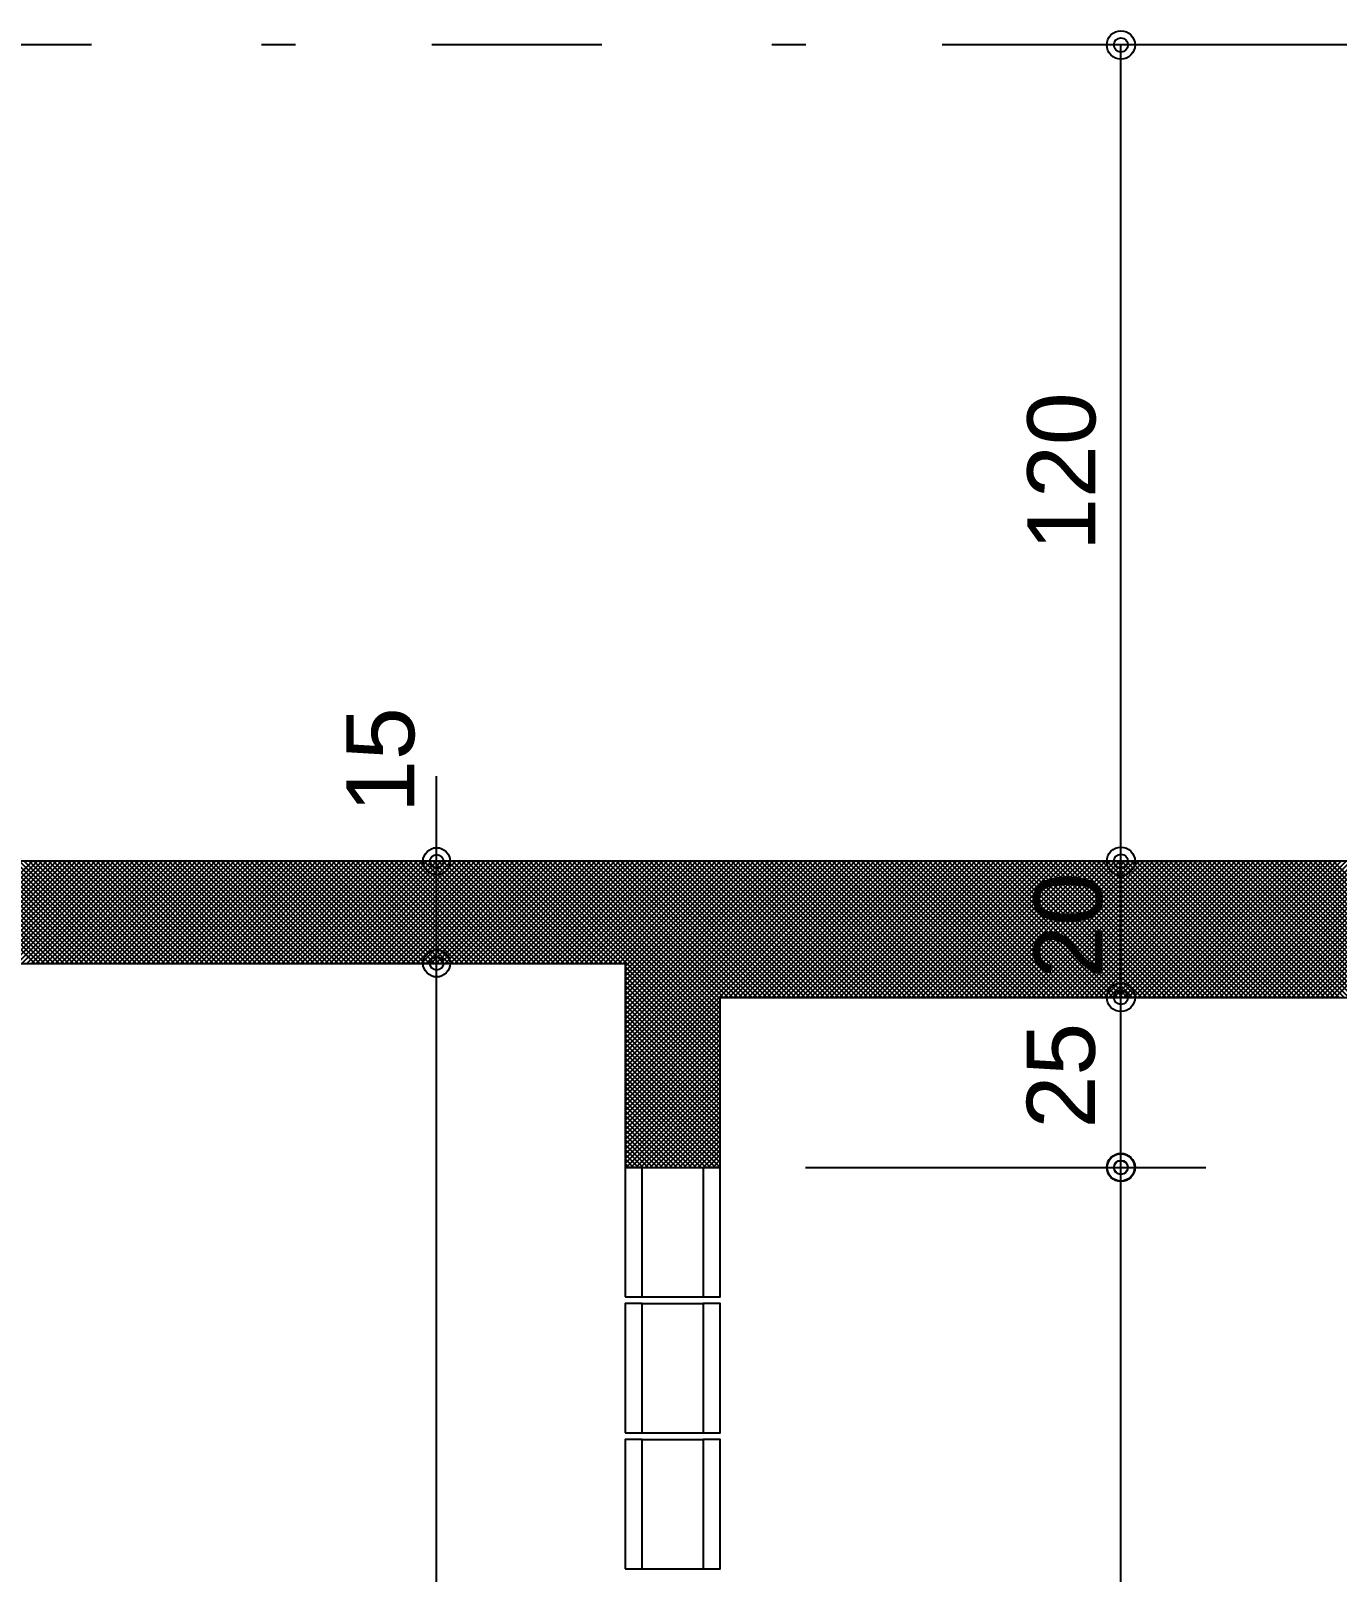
# Model space of a CAD drawing. Extents: x 0 to 119, y 0 to 84.
# Drawn here: x 65.026 to 68.865, y 41.501 to 46.033 of the extents above; entities that cross this region are included whole.
import ezdxf

# ---------------------------------------------------------------- set-up
doc = ezdxf.new("R2010")
doc.units = 0
doc.header["$MEASUREMENT"] = 0
doc.linetypes.add('ESTILO_TQS_0003', pattern=[1.5, 0.5, -0.4, 0.1, -0.5])
for name, color, linetype in [('10', 252, 'CONTINUOUS'), ('29', 9, 'CONTINUOUS'), ('3', 7, 'CONTINUOUS'), ('32', 250, 'CONTINUOUS'), ('6', 178, 'CONTINUOUS')]:
    doc.layers.add(name, color=color, linetype=linetype)
doc.styles.add('TQS_ARIAL', font='arial.ttf')

msp = doc.modelspace()

# ---------------------------------------------------------------- linework, layer by layer
at = {"layer": '10', "color": 252, "linetype": 'Continuous'}
for p, q in [((66.822083, 42.691044), (67.002083, 42.691044)), ((66.822083, 42.311044), (67.002083, 42.311044)), ((66.822083, 42.291044), (67.002083, 42.291044)), ((66.822083, 41.911044), (67.002083, 41.911044)), ((66.822083, 41.891044), (67.002083, 41.891044)), ((66.822083, 41.511044), (67.002083, 41.511044))]:
    msp.add_line(p, q, dxfattribs=at)
for points in [[(66.772083, 42.311044), (66.822083, 42.311044), (66.822083, 42.691044), (66.772083, 42.691044), (66.772083, 42.311044)], [(67.002083, 42.311044), (67.052083, 42.311044), (67.052083, 42.691044), (67.002083, 42.691044), (67.002083, 42.311044)], [(66.772083, 41.911044), (66.822083, 41.911044), (66.822083, 42.291044), (66.772083, 42.291044), (66.772083, 41.911044)], [(67.002083, 41.911044), (67.052083, 41.911044), (67.052083, 42.291044), (67.002083, 42.291044), (67.002083, 41.911044)], [(66.772083, 41.511044), (66.822083, 41.511044), (66.822083, 41.891044), (66.772083, 41.891044), (66.772083, 41.511044)], [(67.002083, 41.511044), (67.052083, 41.511044), (67.052083, 41.891044), (67.002083, 41.891044), (67.002083, 41.511044)]]:
    msp.add_lwpolyline(points, dxfattribs=at)
at = {"layer": '29', "color": 9, "linetype": 'Continuous'}
for p, q in [((64.730521, 43.291044), (65.030521, 43.591044)), ((64.737715, 43.591044), (65.037715, 43.291044)), ((64.744663, 43.291044), (65.044663, 43.591044)), ((64.751857, 43.591044), (65.051857, 43.291044)), ((64.758806, 43.291044), (65.058806, 43.591044)), ((64.765999, 43.591044), (65.065999, 43.291044)), ((64.772948, 43.291044), (65.072948, 43.591044)), ((64.780142, 43.591044), (65.080142, 43.291044)), ((64.78709, 43.291044), (65.08709, 43.591044)), ((64.794284, 43.591044), (65.094284, 43.291044)), ((64.801232, 43.291044), (65.101232, 43.591044)), ((64.808426, 43.591044), (65.108426, 43.291044)), ((64.815374, 43.291044), (65.115374, 43.591044)), ((64.822568, 43.591044), (65.122568, 43.291044)), ((64.829516, 43.291044), (65.129516, 43.591044)), ((64.83671, 43.591044), (65.13671, 43.291044)), ((64.843658, 43.291044), (65.143658, 43.591044)), ((64.850852, 43.591044), (65.150852, 43.291044)), ((64.857801, 43.291044), (65.157801, 43.591044)), ((64.864994, 43.591044), (65.164994, 43.291044)), ((64.871943, 43.291044), (65.171943, 43.591044)), ((64.879137, 43.591044), (65.179137, 43.291044)), ((64.886085, 43.291044), (65.186085, 43.591044)), ((64.893279, 43.591044), (65.193279, 43.291044)), ((64.900227, 43.291044), (65.200227, 43.591044)), ((64.907421, 43.591044), (65.207421, 43.291044)), ((64.914369, 43.291044), (65.214369, 43.591044)), ((64.921563, 43.591044), (65.221563, 43.291044)), ((64.928511, 43.291044), (65.228511, 43.591044)), ((64.935705, 43.591044), (65.235705, 43.291044)), ((64.942653, 43.291044), (65.242653, 43.591044)), ((64.949847, 43.591044), (65.249847, 43.291044)), ((64.956795, 43.291044), (65.256795, 43.591044)), ((64.963989, 43.591044), (65.263989, 43.291044)), ((64.970938, 43.291044), (65.270938, 43.591044)), ((64.978131, 43.591044), (65.278131, 43.291044)), ((64.98508, 43.291044), (65.28508, 43.591044)), ((64.992274, 43.591044), (65.292274, 43.291044)), ((64.999222, 43.291044), (65.299222, 43.591044)), ((65.006416, 43.591044), (65.306416, 43.291044)), ((65.013364, 43.291044), (65.313364, 43.591044)), ((65.020558, 43.591044), (65.320558, 43.291044)), ((65.027506, 43.291044), (65.327506, 43.591044)), ((65.0347, 43.591044), (65.3347, 43.291044)), ((65.041648, 43.291044), (65.341648, 43.591044)), ((65.048842, 43.591044), (65.348842, 43.291044)), ((65.05579, 43.291044), (65.35579, 43.591044)), ((65.062984, 43.591044), (65.362984, 43.291044)), ((65.069933, 43.291044), (65.369933, 43.591044)), ((65.077126, 43.591044), (65.377126, 43.291044)), ((65.084075, 43.291044), (65.384075, 43.591044)), ((65.091269, 43.591044), (65.391269, 43.291044)), ((65.098217, 43.291044), (65.398217, 43.591044)), ((65.105411, 43.591044), (65.405411, 43.291044)), ((65.112359, 43.291044), (65.412359, 43.591044)), ((65.119553, 43.591044), (65.419553, 43.291044)), ((65.126501, 43.291044), (65.426501, 43.591044)), ((65.133695, 43.591044), (65.433695, 43.291044)), ((65.140643, 43.291044), (65.440643, 43.591044)), ((65.147837, 43.591044), (65.447837, 43.291044)), ((65.154785, 43.291044), (65.454785, 43.591044)), ((65.161979, 43.591044), (65.461979, 43.291044)), ((65.168928, 43.291044), (65.468928, 43.591044)), ((65.176121, 43.591044), (65.476121, 43.291044)), ((65.18307, 43.291044), (65.48307, 43.591044)), ((65.190264, 43.591044), (65.490264, 43.291044)), ((65.197212, 43.291044), (65.497212, 43.591044)), ((65.204406, 43.591044), (65.504406, 43.291044)), ((65.211354, 43.291044), (65.511354, 43.591044)), ((65.218548, 43.591044), (65.518548, 43.291044)), ((65.225496, 43.291044), (65.525496, 43.591044)), ((65.23269, 43.591044), (65.53269, 43.291044)), ((65.239638, 43.291044), (65.539638, 43.591044)), ((65.246832, 43.591044), (65.546832, 43.291044)), ((65.25378, 43.291044), (65.55378, 43.591044)), ((65.260974, 43.591044), (65.560974, 43.291044)), ((65.267922, 43.291044), (65.567922, 43.591044)), ((65.275116, 43.591044), (65.575116, 43.291044)), ((65.282065, 43.291044), (65.582065, 43.591044)), ((65.289258, 43.591044), (65.589258, 43.291044)), ((65.296207, 43.291044), (65.596207, 43.591044)), ((65.303401, 43.591044), (65.603401, 43.291044)), ((65.310349, 43.291044), (65.610349, 43.591044)), ((65.317543, 43.591044), (65.617543, 43.291044)), ((65.324491, 43.291044), (65.624491, 43.591044)), ((65.331685, 43.591044), (65.631685, 43.291044)), ((65.338633, 43.291044), (65.638633, 43.591044)), ((65.345827, 43.591044), (65.645827, 43.291044)), ((65.352775, 43.291044), (65.652775, 43.591044)), ((65.359969, 43.591044), (65.659969, 43.291044)), ((65.366917, 43.291044), (65.666917, 43.591044)), ((65.374111, 43.591044), (65.674111, 43.291044)), ((65.38106, 43.291044), (65.68106, 43.591044)), ((65.388253, 43.591044), (65.688253, 43.291044)), ((65.395202, 43.291044), (65.695202, 43.591044)), ((65.402396, 43.591044), (65.702396, 43.291044)), ((65.409344, 43.291044), (65.709344, 43.591044)), ((65.416538, 43.591044), (65.716538, 43.291044)), ((65.423486, 43.291044), (65.723486, 43.591044)), ((65.43068, 43.591044), (65.73068, 43.291044)), ((65.437628, 43.291044), (65.737628, 43.591044)), ((65.444822, 43.591044), (65.744822, 43.291044)), ((65.45177, 43.291044), (65.75177, 43.591044)), ((65.458964, 43.591044), (65.758964, 43.291044)), ((65.465912, 43.291044), (65.765912, 43.591044)), ((65.473106, 43.591044), (65.773106, 43.291044)), ((65.480054, 43.291044), (65.780054, 43.591044)), ((65.487248, 43.591044), (65.787248, 43.291044)), ((65.494197, 43.291044), (65.794197, 43.591044)), ((65.501391, 43.591044), (65.801391, 43.291044)), ((65.508339, 43.291044), (65.808339, 43.591044)), ((65.515533, 43.591044), (65.815533, 43.291044)), ((65.522481, 43.291044), (65.822481, 43.591044)), ((65.529675, 43.591044), (65.829675, 43.291044)), ((65.536623, 43.291044), (65.836623, 43.591044)), ((65.543817, 43.591044), (65.843817, 43.291044)), ((65.550765, 43.291044), (65.850765, 43.591044)), ((65.557959, 43.591044), (65.857959, 43.291044)), ((65.564907, 43.291044), (65.864907, 43.591044)), ((65.572101, 43.591044), (65.872101, 43.291044)), ((65.579049, 43.291044), (65.879049, 43.591044)), ((65.586243, 43.591044), (65.886243, 43.291044)), ((65.593192, 43.291044), (65.893192, 43.591044)), ((65.600385, 43.591044), (65.900385, 43.291044)), ((65.607334, 43.291044), (65.907334, 43.591044)), ((65.614528, 43.591044), (65.914528, 43.291044)), ((65.621476, 43.291044), (65.921476, 43.591044)), ((65.62867, 43.591044), (65.92867, 43.291044)), ((65.635618, 43.291044), (65.935618, 43.591044)), ((65.642812, 43.591044), (65.942812, 43.291044)), ((65.64976, 43.291044), (65.94976, 43.591044)), ((65.656954, 43.591044), (65.956954, 43.291044)), ((65.663902, 43.291044), (65.963902, 43.591044)), ((65.671096, 43.591044), (65.971096, 43.291044)), ((65.678044, 43.291044), (65.978044, 43.591044)), ((65.685238, 43.591044), (65.985238, 43.291044)), ((65.692187, 43.291044), (65.992187, 43.591044)), ((65.69938, 43.591044), (65.99938, 43.291044)), ((65.706329, 43.291044), (66.006329, 43.591044)), ((65.713523, 43.591044), (66.013523, 43.291044)), ((65.720471, 43.291044), (66.020471, 43.591044)), ((65.727665, 43.591044), (66.027665, 43.291044)), ((65.734613, 43.291044), (66.034613, 43.591044)), ((65.741807, 43.591044), (66.041807, 43.291044)), ((65.748755, 43.291044), (66.048755, 43.591044)), ((65.755949, 43.591044), (66.055949, 43.291044)), ((65.762897, 43.291044), (66.062897, 43.591044)), ((65.770091, 43.591044), (66.070091, 43.291044)), ((65.777039, 43.291044), (66.077039, 43.591044)), ((65.784233, 43.591044), (66.084233, 43.291044)), ((65.791181, 43.291044), (66.091181, 43.591044)), ((65.798375, 43.591044), (66.098375, 43.291044)), ((65.805324, 43.291044), (66.105324, 43.591044)), ((65.812517, 43.591044), (66.112517, 43.291044)), ((65.819466, 43.291044), (66.119466, 43.591044)), ((65.82666, 43.591044), (66.12666, 43.291044)), ((65.833608, 43.291044), (66.133608, 43.591044)), ((65.840802, 43.591044), (66.140802, 43.291044)), ((65.84775, 43.291044), (66.14775, 43.591044)), ((65.854944, 43.591044), (66.154944, 43.291044)), ((65.861892, 43.291044), (66.161892, 43.591044)), ((65.869086, 43.591044), (66.169086, 43.291044)), ((65.876034, 43.291044), (66.176034, 43.591044)), ((65.883228, 43.591044), (66.183228, 43.291044)), ((65.890176, 43.291044), (66.190176, 43.591044)), ((65.89737, 43.591044), (66.19737, 43.291044)), ((65.904319, 43.291044), (66.204319, 43.591044)), ((65.911512, 43.591044), (66.211512, 43.291044)), ((65.918461, 43.291044), (66.218461, 43.591044)), ((65.925655, 43.591044), (66.225655, 43.291044)), ((65.932603, 43.291044), (66.232603, 43.591044)), ((65.939797, 43.591044), (66.239797, 43.291044)), ((65.946745, 43.291044), (66.246745, 43.591044)), ((65.953939, 43.591044), (66.253939, 43.291044)), ((65.960887, 43.291044), (66.260887, 43.591044)), ((65.968081, 43.591044), (66.268081, 43.291044)), ((65.975029, 43.291044), (66.275029, 43.591044)), ((65.982223, 43.591044), (66.282223, 43.291044)), ((65.989171, 43.291044), (66.289171, 43.591044)), ((65.996365, 43.591044), (66.296365, 43.291044)), ((66.003314, 43.291044), (66.303314, 43.591044)), ((66.010507, 43.591044), (66.310507, 43.291044)), ((66.017456, 43.291044), (66.317456, 43.591044)), ((66.02465, 43.591044), (66.32465, 43.291044)), ((66.031598, 43.291044), (66.331598, 43.591044)), ((66.038792, 43.591044), (66.338792, 43.291044)), ((66.04574, 43.291044), (66.34574, 43.591044)), ((66.052934, 43.591044), (66.352934, 43.291044)), ((66.059882, 43.291044), (66.359882, 43.591044)), ((66.067076, 43.591044), (66.367076, 43.291044)), ((66.074024, 43.291044), (66.374024, 43.591044)), ((66.081218, 43.591044), (66.381218, 43.291044)), ((66.088166, 43.291044), (66.388166, 43.591044)), ((66.09536, 43.591044), (66.39536, 43.291044)), ((66.102308, 43.291044), (66.402308, 43.591044)), ((66.109502, 43.591044), (66.409502, 43.291044)), ((66.116451, 43.291044), (66.416451, 43.591044)), ((66.123644, 43.591044), (66.423644, 43.291044)), ((66.130593, 43.291044), (66.430593, 43.591044)), ((66.137787, 43.591044), (66.437787, 43.291044)), ((66.144735, 43.291044), (66.444735, 43.591044)), ((66.151929, 43.591044), (66.451929, 43.291044)), ((66.158877, 43.291044), (66.458877, 43.591044)), ((66.166071, 43.591044), (66.466071, 43.291044)), ((66.173019, 43.291044), (66.473019, 43.591044)), ((66.180213, 43.591044), (66.480213, 43.291044)), ((66.187161, 43.291044), (66.487161, 43.591044)), ((66.194355, 43.591044), (66.494355, 43.291044)), ((66.201303, 43.291044), (66.501303, 43.591044)), ((66.208497, 43.591044), (66.508497, 43.291044)), ((66.215446, 43.291044), (66.515446, 43.591044)), ((66.222639, 43.591044), (66.522639, 43.291044)), ((66.229588, 43.291044), (66.529588, 43.591044)), ((66.236782, 43.591044), (66.536782, 43.291044)), ((66.24373, 43.291044), (66.54373, 43.591044)), ((66.250924, 43.591044), (66.550924, 43.291044)), ((66.257872, 43.291044), (66.557872, 43.591044)), ((66.265066, 43.591044), (66.565066, 43.291044)), ((66.272014, 43.291044), (66.572014, 43.591044)), ((66.279208, 43.591044), (66.579208, 43.291044)), ((66.286156, 43.291044), (66.586156, 43.591044)), ((66.29335, 43.591044), (66.59335, 43.291044)), ((66.300298, 43.291044), (66.600298, 43.591044)), ((66.307492, 43.591044), (66.607492, 43.291044)), ((66.31444, 43.291044), (66.61444, 43.591044)), ((66.321634, 43.591044), (66.621634, 43.291044)), ((66.328583, 43.291044), (66.628583, 43.591044)), ((66.335777, 43.591044), (66.635777, 43.291044)), ((66.342725, 43.291044), (66.642725, 43.591044)), ((66.349919, 43.591044), (66.649919, 43.291044)), ((66.356867, 43.291044), (66.656867, 43.591044)), ((66.364061, 43.591044), (66.664061, 43.291044)), ((66.371009, 43.291044), (66.671009, 43.591044)), ((66.378203, 43.591044), (66.678203, 43.291044)), ((66.385151, 43.291044), (66.685151, 43.591044)), ((66.392345, 43.591044), (66.692345, 43.291044)), ((66.399293, 43.291044), (66.699293, 43.591044)), ((66.406487, 43.591044), (66.706487, 43.291044)), ((66.413435, 43.291044), (66.713435, 43.591044)), ((66.420629, 43.591044), (66.720629, 43.291044)), ((66.427578, 43.291044), (66.727578, 43.591044)), ((66.434771, 43.591044), (66.734771, 43.291044)), ((66.44172, 43.291044), (66.74172, 43.591044)), ((66.448914, 43.591044), (66.748914, 43.291044)), ((66.455862, 43.291044), (66.755862, 43.591044)), ((66.463056, 43.591044), (66.763056, 43.291044)), ((66.470004, 43.291044), (66.770004, 43.591044)), ((66.477198, 43.591044), (67.052083, 43.016159)), ((66.484146, 43.291044), (66.784146, 43.591044)), ((66.49134, 43.591044), (67.052083, 43.030301)), ((66.498288, 43.291044), (66.798288, 43.591044)), ((66.505482, 43.591044), (67.052083, 43.044443)), ((66.51243, 43.291044), (66.81243, 43.591044)), ((66.519624, 43.591044), (67.052083, 43.058585)), ((66.526573, 43.291044), (66.826573, 43.591044)), ((66.533766, 43.591044), (67.052083, 43.072727)), ((66.540715, 43.291044), (66.840715, 43.591044)), ((66.547909, 43.591044), (67.052083, 43.08687)), ((66.554857, 43.291044), (66.854857, 43.591044)), ((66.562051, 43.591044), (67.052083, 43.101012)), ((66.568999, 43.291044), (66.868999, 43.591044)), ((66.576193, 43.591044), (67.052083, 43.115154)), ((66.583141, 43.291044), (66.883141, 43.591044)), ((66.590335, 43.591044), (67.052083, 43.129296)), ((66.597283, 43.291044), (66.897283, 43.591044)), ((66.604477, 43.591044), (67.052083, 43.143438)), ((66.611425, 43.291044), (66.911425, 43.591044)), ((66.618619, 43.591044), (67.052083, 43.15758)), ((66.625567, 43.291044), (66.925567, 43.591044)), ((66.632761, 43.591044), (67.052083, 43.171722)), ((66.63971, 43.291044), (66.93971, 43.591044)), ((66.646903, 43.591044), (67.052083, 43.185865)), ((66.653852, 43.291044), (66.953852, 43.591044)), ((66.661046, 43.591044), (67.061046, 43.191044)), ((66.667994, 43.291044), (66.967994, 43.591044)), ((66.675188, 43.591044), (67.075188, 43.191044)), ((66.682136, 43.291044), (66.982136, 43.591044)), ((66.68933, 43.591044), (67.08933, 43.191044)), ((66.696278, 43.291044), (66.996278, 43.591044)), ((66.703472, 43.591044), (67.103472, 43.191044)), ((66.71042, 43.291044), (67.01042, 43.591044)), ((66.717614, 43.591044), (67.117614, 43.191044)), ((66.724562, 43.291044), (67.024562, 43.591044)), ((66.731756, 43.591044), (67.131756, 43.191044)), ((66.738705, 43.291044), (67.038705, 43.591044)), ((66.745898, 43.591044), (67.145898, 43.191044)), ((66.752847, 43.291044), (67.052847, 43.591044)), ((66.760041, 43.591044), (67.160041, 43.191044)), ((66.766989, 43.291044), (67.066989, 43.591044)), ((66.772083, 42.9143), (67.448826, 43.591044)), ((66.772083, 42.928442), (67.434684, 43.591044)), ((66.772083, 42.942584), (67.420542, 43.591044)), ((66.772083, 42.956726), (67.4064, 43.591044)), ((66.772083, 42.970868), (67.392258, 43.591044)), ((66.772083, 42.985011), (67.378116, 43.591044)), ((66.772083, 42.999153), (67.363974, 43.591044)), ((66.772083, 43.013295), (67.349832, 43.591044)), ((66.772083, 43.027437), (67.335689, 43.591044)), ((66.772083, 43.041579), (67.321547, 43.591044)), ((66.772083, 43.055721), (67.307405, 43.591044)), ((66.772083, 43.069863), (67.293263, 43.591044)), ((66.772083, 43.084005), (67.279121, 43.591044)), ((66.772083, 43.098148), (67.264979, 43.591044)), ((66.772083, 43.11229), (67.250837, 43.591044)), ((66.772083, 43.126432), (67.236694, 43.591044)), ((66.772083, 43.140574), (67.222552, 43.591044)), ((66.772083, 43.154716), (67.20841, 43.591044)), ((66.772083, 43.168858), (67.194268, 43.591044)), ((66.772083, 43.183), (67.180126, 43.591044)), ((66.772083, 43.197143), (67.165984, 43.591044)), ((66.772083, 43.211285), (67.151842, 43.591044)), ((66.772083, 43.225427), (67.1377, 43.591044)), ((66.772083, 43.239569), (67.123557, 43.591044)), ((66.772083, 43.253711), (67.109415, 43.591044)), ((66.772083, 43.267853), (67.095273, 43.591044)), ((66.772083, 43.281995), (67.081131, 43.591044)), ((66.774183, 43.591044), (67.174183, 43.191044)), ((66.788325, 43.591044), (67.188325, 43.191044)), ((66.802467, 43.591044), (67.202467, 43.191044)), ((66.816609, 43.591044), (67.216609, 43.191044)), ((66.830751, 43.591044), (67.230751, 43.191044)), ((66.844893, 43.591044), (67.244893, 43.191044)), ((66.859036, 43.591044), (67.259036, 43.191044)), ((66.873178, 43.591044), (67.273178, 43.191044)), ((66.88732, 43.591044), (67.28732, 43.191044)), ((66.901462, 43.591044), (67.301462, 43.191044)), ((66.915604, 43.591044), (67.315604, 43.191044)), ((66.929746, 43.591044), (67.329746, 43.191044)), ((66.943888, 43.591044), (67.343888, 43.191044)), ((66.95803, 43.591044), (67.35803, 43.191044)), ((66.972173, 43.591044), (67.372173, 43.191044)), ((66.986315, 43.591044), (67.386315, 43.191044)), ((67.000457, 43.591044), (67.400457, 43.191044)), ((67.014599, 43.591044), (67.414599, 43.191044)), ((67.028741, 43.591044), (67.428741, 43.191044)), ((67.042883, 43.591044), (67.442883, 43.191044)), ((67.057025, 43.591044), (67.457025, 43.191044)), ((67.062969, 43.191044), (67.462969, 43.591044)), ((67.071168, 43.591044), (67.471168, 43.191044)), ((67.077111, 43.191044), (67.477111, 43.591044)), ((67.08531, 43.591044), (67.48531, 43.191044)), ((67.091253, 43.191044), (67.491253, 43.591044)), ((67.099452, 43.591044), (67.499452, 43.191044)), ((67.105395, 43.191044), (67.505395, 43.591044)), ((67.113594, 43.591044), (67.513594, 43.191044)), ((67.119537, 43.191044), (67.519537, 43.591044)), ((67.127736, 43.591044), (67.527736, 43.191044)), ((67.133679, 43.191044), (67.533679, 43.591044)), ((67.141878, 43.591044), (67.541878, 43.191044)), ((67.147821, 43.191044), (67.547821, 43.591044)), ((67.15602, 43.591044), (67.55602, 43.191044)), ((67.161964, 43.191044), (67.561964, 43.591044)), ((67.170163, 43.591044), (67.570163, 43.191044)), ((67.176106, 43.191044), (67.576106, 43.591044)), ((67.184305, 43.591044), (67.584305, 43.191044)), ((67.190248, 43.191044), (67.590248, 43.591044)), ((67.198447, 43.591044), (67.598447, 43.191044)), ((67.20439, 43.191044), (67.60439, 43.591044)), ((67.212589, 43.591044), (67.612589, 43.191044)), ((67.218532, 43.191044), (67.618532, 43.591044)), ((67.226731, 43.591044), (67.626731, 43.191044)), ((67.232674, 43.191044), (67.632674, 43.591044)), ((67.240873, 43.591044), (67.640873, 43.191044)), ((67.246816, 43.191044), (67.646816, 43.591044)), ((67.255015, 43.591044), (67.655015, 43.191044)), ((67.260959, 43.191044), (67.660959, 43.591044)), ((67.269157, 43.591044), (67.669157, 43.191044)), ((67.275101, 43.191044), (67.675101, 43.591044)), ((67.2833, 43.591044), (67.6833, 43.191044)), ((67.289243, 43.191044), (67.689243, 43.591044)), ((67.297442, 43.591044), (67.697442, 43.191044)), ((67.303385, 43.191044), (67.703385, 43.591044)), ((67.311584, 43.591044), (67.711584, 43.191044)), ((67.317527, 43.191044), (67.717527, 43.591044)), ((67.325726, 43.591044), (67.725726, 43.191044)), ((67.331669, 43.191044), (67.731669, 43.591044)), ((67.339868, 43.591044), (67.739868, 43.191044)), ((67.345811, 43.191044), (67.745811, 43.591044)), ((67.35401, 43.591044), (67.75401, 43.191044)), ((67.359953, 43.191044), (67.759953, 43.591044)), ((67.368152, 43.591044), (67.768152, 43.191044)), ((67.374096, 43.191044), (67.774096, 43.591044)), ((67.382295, 43.591044), (67.782295, 43.191044)), ((67.388238, 43.191044), (67.788238, 43.591044)), ((67.396437, 43.591044), (67.796437, 43.191044)), ((67.40238, 43.191044), (67.80238, 43.591044)), ((67.410579, 43.591044), (67.810579, 43.191044)), ((67.416522, 43.191044), (67.816522, 43.591044)), ((67.424721, 43.591044), (67.824721, 43.191044)), ((67.430664, 43.191044), (67.830664, 43.591044)), ((67.438863, 43.591044), (67.838863, 43.191044)), ((67.444806, 43.191044), (67.844806, 43.591044)), ((67.453005, 43.591044), (67.853005, 43.191044)), ((67.458948, 43.191044), (67.858948, 43.591044)), ((67.467147, 43.591044), (67.867147, 43.191044)), ((67.473091, 43.191044), (67.873091, 43.591044)), ((67.481289, 43.591044), (67.881289, 43.191044)), ((67.487233, 43.191044), (67.887233, 43.591044)), ((67.495432, 43.591044), (67.895432, 43.191044)), ((67.501375, 43.191044), (67.901375, 43.591044)), ((67.509574, 43.591044), (67.909574, 43.191044)), ((67.515517, 43.191044), (67.915517, 43.591044)), ((67.523716, 43.591044), (67.923716, 43.191044)), ((67.529659, 43.191044), (67.929659, 43.591044)), ((67.537858, 43.591044), (67.937858, 43.191044)), ((67.543801, 43.191044), (67.943801, 43.591044)), ((67.552, 43.591044), (67.952, 43.191044)), ((67.557943, 43.191044), (67.957943, 43.591044)), ((67.566142, 43.591044), (67.966142, 43.191044)), ((67.572086, 43.191044), (67.972086, 43.591044)), ((67.580284, 43.591044), (67.980284, 43.191044)), ((67.586228, 43.191044), (67.986228, 43.591044)), ((67.594427, 43.591044), (67.994427, 43.191044)), ((67.60037, 43.191044), (68.00037, 43.591044)), ((67.608569, 43.591044), (68.008569, 43.191044)), ((67.614512, 43.191044), (68.014512, 43.591044)), ((67.622711, 43.591044), (68.022711, 43.191044)), ((67.628654, 43.191044), (68.028654, 43.591044)), ((67.636853, 43.591044), (68.036853, 43.191044)), ((67.642796, 43.191044), (68.042796, 43.591044)), ((67.650995, 43.591044), (68.050995, 43.191044)), ((67.656938, 43.191044), (68.056938, 43.591044)), ((67.665137, 43.591044), (68.065137, 43.191044)), ((67.67108, 43.191044), (68.07108, 43.591044)), ((67.679279, 43.591044), (68.079279, 43.191044)), ((67.685223, 43.191044), (68.085223, 43.591044)), ((67.693422, 43.591044), (68.093422, 43.191044)), ((67.699365, 43.191044), (68.099365, 43.591044)), ((67.707564, 43.591044), (68.107564, 43.191044)), ((67.713507, 43.191044), (68.113507, 43.591044)), ((67.721706, 43.591044), (68.121706, 43.191044)), ((67.727649, 43.191044), (68.127649, 43.591044)), ((67.735848, 43.591044), (68.135848, 43.191044)), ((67.741791, 43.191044), (68.141791, 43.591044)), ((67.74999, 43.591044), (68.14999, 43.191044)), ((67.755933, 43.191044), (68.155933, 43.591044)), ((67.764132, 43.591044), (68.164132, 43.191044)), ((67.770075, 43.191044), (68.170075, 43.591044)), ((67.778274, 43.591044), (68.178274, 43.191044)), ((67.784218, 43.191044), (68.184218, 43.591044)), ((67.792416, 43.591044), (68.192416, 43.191044)), ((67.79836, 43.191044), (68.19836, 43.591044)), ((67.806559, 43.591044), (68.206559, 43.191044)), ((67.812502, 43.191044), (68.212502, 43.591044)), ((67.820701, 43.591044), (68.220701, 43.191044)), ((67.826644, 43.191044), (68.226644, 43.591044)), ((67.834843, 43.591044), (68.234843, 43.191044)), ((67.840786, 43.191044), (68.240786, 43.591044)), ((67.848985, 43.591044), (68.248985, 43.191044)), ((67.854928, 43.191044), (68.254928, 43.591044)), ((67.863127, 43.591044), (68.263127, 43.191044)), ((67.86907, 43.191044), (68.26907, 43.591044)), ((67.877269, 43.591044), (68.277269, 43.191044)), ((67.883212, 43.191044), (68.283212, 43.591044)), ((67.891411, 43.591044), (68.291411, 43.191044)), ((67.897355, 43.191044), (68.297355, 43.591044)), ((67.905554, 43.591044), (68.305554, 43.191044)), ((67.911497, 43.191044), (68.311497, 43.591044)), ((67.919696, 43.591044), (68.319696, 43.191044)), ((67.925639, 43.191044), (68.325639, 43.591044)), ((67.933838, 43.591044), (68.333838, 43.191044)), ((67.939781, 43.191044), (68.339781, 43.591044)), ((67.94798, 43.591044), (68.34798, 43.191044)), ((67.953923, 43.191044), (68.353923, 43.591044)), ((67.962122, 43.591044), (68.362122, 43.191044)), ((67.968065, 43.191044), (68.368065, 43.591044)), ((67.976264, 43.591044), (68.376264, 43.191044)), ((67.982207, 43.191044), (68.382207, 43.591044)), ((67.990406, 43.591044), (68.390406, 43.191044)), ((67.99635, 43.191044), (68.39635, 43.591044)), ((68.004549, 43.591044), (68.404549, 43.191044)), ((68.010492, 43.191044), (68.410492, 43.591044)), ((68.018691, 43.591044), (68.418691, 43.191044)), ((68.024634, 43.191044), (68.424634, 43.591044)), ((68.032833, 43.591044), (68.432833, 43.191044)), ((68.038776, 43.191044), (68.438776, 43.591044)), ((68.046975, 43.591044), (68.446975, 43.191044)), ((68.052918, 43.191044), (68.452918, 43.591044)), ((68.061117, 43.591044), (68.461117, 43.191044)), ((68.06706, 43.191044), (68.46706, 43.591044)), ((68.075259, 43.591044), (68.475259, 43.191044)), ((68.081202, 43.191044), (68.481202, 43.591044)), ((68.089401, 43.591044), (68.489401, 43.191044)), ((68.095345, 43.191044), (68.495345, 43.591044)), ((68.103543, 43.591044), (68.503543, 43.191044)), ((68.109487, 43.191044), (68.509487, 43.591044)), ((68.117686, 43.591044), (68.517686, 43.191044)), ((68.123629, 43.191044), (68.523629, 43.591044)), ((68.131828, 43.591044), (68.531828, 43.191044)), ((68.137771, 43.191044), (68.537771, 43.591044)), ((68.14597, 43.591044), (68.54597, 43.191044)), ((68.151913, 43.191044), (68.551913, 43.591044)), ((68.160112, 43.591044), (68.560112, 43.191044)), ((68.166055, 43.191044), (68.566055, 43.591044)), ((68.174254, 43.591044), (68.574254, 43.191044)), ((68.180197, 43.191044), (68.580197, 43.591044)), ((68.188396, 43.591044), (68.588396, 43.191044)), ((68.194339, 43.191044), (68.594339, 43.591044)), ((68.202538, 43.591044), (68.602538, 43.191044)), ((68.208482, 43.191044), (68.608482, 43.591044)), ((68.216681, 43.591044), (68.616681, 43.191044)), ((68.222624, 43.191044), (68.622624, 43.591044)), ((68.230823, 43.591044), (68.630823, 43.191044)), ((68.236766, 43.191044), (68.636766, 43.591044)), ((68.244965, 43.591044), (68.644965, 43.191044)), ((68.250908, 43.191044), (68.650908, 43.591044)), ((68.259107, 43.591044), (68.659107, 43.191044)), ((68.26505, 43.191044), (68.66505, 43.591044)), ((68.273249, 43.591044), (68.673249, 43.191044)), ((68.279192, 43.191044), (68.679192, 43.591044)), ((68.287391, 43.591044), (68.687391, 43.191044)), ((68.293334, 43.191044), (68.693334, 43.591044)), ((68.301533, 43.591044), (68.701533, 43.191044)), ((68.307477, 43.191044), (68.707477, 43.591044)), ((68.315675, 43.591044), (68.715675, 43.191044)), ((68.321619, 43.191044), (68.721619, 43.591044)), ((68.329818, 43.591044), (68.729818, 43.191044)), ((68.335761, 43.191044), (68.735761, 43.591044)), ((68.34396, 43.591044), (68.74396, 43.191044)), ((68.349903, 43.191044), (68.749903, 43.591044)), ((68.358102, 43.591044), (68.758102, 43.191044)), ((68.364045, 43.191044), (68.764045, 43.591044)), ((68.372244, 43.591044), (68.772244, 43.191044)), ((68.378187, 43.191044), (68.778187, 43.591044)), ((68.386386, 43.591044), (68.786386, 43.191044)), ((68.392329, 43.191044), (68.792329, 43.591044)), ((68.400528, 43.591044), (68.800528, 43.191044)), ((68.406472, 43.191044), (68.806472, 43.591044)), ((68.41467, 43.591044), (68.81467, 43.191044)), ((68.420614, 43.191044), (68.820614, 43.591044)), ((68.428813, 43.591044), (68.828813, 43.191044)), ((68.434756, 43.191044), (68.834756, 43.591044)), ((68.442955, 43.591044), (68.842955, 43.191044)), ((68.448898, 43.191044), (68.848898, 43.591044)), ((68.457097, 43.591044), (68.857097, 43.191044)), ((68.46304, 43.191044), (68.86304, 43.591044)), ((68.471239, 43.591044), (68.871239, 43.191044)), ((68.477182, 43.191044), (68.877182, 43.591044)), ((68.485381, 43.591044), (68.885381, 43.191044)), ((68.491324, 43.191044), (68.891324, 43.591044)), ((68.499523, 43.591044), (68.899523, 43.191044)), ((68.505466, 43.191044), (68.905466, 43.591044)), ((68.513665, 43.591044), (68.913665, 43.191044)), ((68.519609, 43.191044), (68.919609, 43.591044)), ((68.527808, 43.591044), (68.927808, 43.191044)), ((68.533751, 43.191044), (68.933751, 43.591044)), ((68.54195, 43.591044), (68.94195, 43.191044)), ((68.547893, 43.191044), (68.947893, 43.591044)), ((68.556092, 43.591044), (68.956092, 43.191044)), ((68.562035, 43.191044), (68.962035, 43.591044)), ((68.570234, 43.591044), (68.970234, 43.191044)), ((68.576177, 43.191044), (68.976177, 43.591044)), ((68.584376, 43.591044), (68.984376, 43.191044)), ((68.590319, 43.191044), (68.990319, 43.591044)), ((68.598518, 43.591044), (68.998518, 43.191044)), ((68.604461, 43.191044), (69.004461, 43.591044)), ((68.61266, 43.591044), (69.01266, 43.191044)), ((68.618604, 43.191044), (69.018604, 43.591044)), ((68.626802, 43.591044), (69.026802, 43.191044)), ((68.632746, 43.191044), (69.032746, 43.591044)), ((68.640945, 43.591044), (69.040945, 43.191044)), ((68.646888, 43.191044), (69.046888, 43.591044)), ((68.655087, 43.591044), (69.055087, 43.191044)), ((68.66103, 43.191044), (69.06103, 43.591044)), ((68.669229, 43.591044), (69.069229, 43.191044)), ((68.675172, 43.191044), (69.075172, 43.591044)), ((68.683371, 43.591044), (69.083371, 43.191044)), ((68.689314, 43.191044), (69.089314, 43.591044)), ((68.697513, 43.591044), (69.097513, 43.191044)), ((68.703456, 43.191044), (69.103456, 43.591044)), ((68.711655, 43.591044), (69.111655, 43.191044)), ((68.717599, 43.191044), (69.117599, 43.591044)), ((68.725797, 43.591044), (69.125797, 43.191044)), ((68.731741, 43.191044), (69.131741, 43.591044)), ((68.73994, 43.591044), (69.13994, 43.191044)), ((68.745883, 43.191044), (69.145883, 43.591044)), ((68.754082, 43.591044), (69.154082, 43.191044)), ((68.760025, 43.191044), (69.160025, 43.591044)), ((68.768224, 43.591044), (69.168224, 43.191044)), ((68.774167, 43.191044), (69.174167, 43.591044)), ((68.782366, 43.591044), (69.182366, 43.191044)), ((68.788309, 43.191044), (69.188309, 43.591044)), ((68.796508, 43.591044), (69.196508, 43.191044)), ((68.802451, 43.191044), (69.202451, 43.591044)), ((68.81065, 43.591044), (69.21065, 43.191044)), ((68.816593, 43.191044), (69.216593, 43.591044)), ((68.824792, 43.591044), (69.224792, 43.191044)), ((68.830736, 43.191044), (69.230736, 43.591044)), ((68.838935, 43.591044), (69.238935, 43.191044)), ((68.844878, 43.191044), (69.244878, 43.591044)), ((68.853077, 43.591044), (69.253077, 43.191044)), ((68.85902, 43.191044), (69.25902, 43.591044)), ((66.772083, 43.282017), (67.052083, 43.002017)), ((66.772083, 43.267875), (67.052083, 42.987875)), ((66.772083, 43.253732), (67.052083, 42.973732)), ((66.772083, 43.23959), (67.052083, 42.95959)), ((66.772083, 43.225448), (67.052083, 42.945448)), ((66.772083, 43.211306), (67.052083, 42.931306)), ((66.772083, 43.197164), (67.052083, 42.917164)), ((66.772083, 43.183022), (67.052083, 42.903022)), ((66.772083, 42.900158), (67.052083, 43.180158)), ((66.772083, 43.16888), (67.052083, 42.88888)), ((66.772083, 42.886016), (67.052083, 43.166016)), ((66.772083, 43.154738), (67.052083, 42.874738)), ((66.772083, 42.871873), (67.052083, 43.151873)), ((66.772083, 43.140595), (67.052083, 42.860595)), ((66.772083, 42.857731), (67.052083, 43.137731)), ((66.772083, 43.126453), (67.052083, 42.846453)), ((66.772083, 42.843589), (67.052083, 43.123589)), ((66.772083, 43.112311), (67.052083, 42.832311)), ((66.772083, 42.829447), (67.052083, 43.109447)), ((66.772083, 43.098169), (67.052083, 42.818169)), ((66.772083, 42.815305), (67.052083, 43.095305)), ((66.772083, 43.084027), (67.052083, 42.804027)), ((66.772083, 42.801163), (67.052083, 43.081163)), ((66.772083, 43.069885), (67.052083, 42.789885)), ((66.772083, 42.787021), (67.052083, 43.067021)), ((66.772083, 43.055743), (67.052083, 42.775743)), ((66.772083, 42.772879), (67.052083, 43.052879)), ((66.772083, 43.0416), (67.052083, 42.7616)), ((66.772083, 42.758736), (67.052083, 43.038736)), ((66.772083, 43.027458), (67.052083, 42.747458)), ((66.772083, 42.744594), (67.052083, 43.024594)), ((66.772083, 43.013316), (67.052083, 42.733316)), ((66.772083, 42.730452), (67.052083, 43.010452)), ((66.772083, 42.999174), (67.052083, 42.719174)), ((66.772083, 42.71631), (67.052083, 42.99631)), ((66.772083, 42.985032), (67.052083, 42.705032)), ((66.772083, 42.702168), (67.052083, 42.982168)), ((66.772083, 42.97089), (67.052083, 42.691044)), ((66.775101, 42.691044), (67.052083, 42.968026)), ((66.772083, 42.956748), (67.037787, 42.691044)), ((66.772083, 42.942606), (67.023644, 42.691044)), ((66.772083, 42.928463), (67.009502, 42.691044)), ((66.789243, 42.691044), (67.052083, 42.953884)), ((66.803385, 42.691044), (67.052083, 42.939741)), ((66.817527, 42.691044), (67.052083, 42.925599)), ((66.772083, 42.914321), (66.99536, 42.691044)), ((66.772083, 42.900179), (66.981218, 42.691044)), ((66.772083, 42.886037), (66.967076, 42.691044)), ((66.772083, 42.871895), (66.952934, 42.691044)), ((66.831669, 42.691044), (67.052083, 42.911457)), ((66.845811, 42.691044), (67.052083, 42.897315)), ((66.859953, 42.691044), (67.052083, 42.883173)), ((66.772083, 42.857753), (66.938792, 42.691044)), ((66.772083, 42.843611), (66.92465, 42.691044)), ((66.772083, 42.829468), (66.910507, 42.691044)), ((66.874096, 42.691044), (67.052083, 42.869031)), ((66.888238, 42.691044), (67.052083, 42.854889)), ((66.90238, 42.691044), (67.052083, 42.840746)), ((66.916522, 42.691044), (67.052083, 42.826604)), ((66.772083, 42.815326), (66.896365, 42.691044)), ((66.772083, 42.801184), (66.882223, 42.691044)), ((66.772083, 42.787042), (66.868081, 42.691044)), ((66.930664, 42.691044), (67.052083, 42.812462)), ((66.944806, 42.691044), (67.052083, 42.79832)), ((66.958948, 42.691044), (67.052083, 42.784178)), ((66.772083, 42.7729), (66.853939, 42.691044)), ((66.772083, 42.758758), (66.839797, 42.691044)), ((66.772083, 42.744616), (66.825655, 42.691044)), ((66.973091, 42.691044), (67.052083, 42.770036)), ((66.987233, 42.691044), (67.052083, 42.755894)), ((67.001375, 42.691044), (67.052083, 42.741752)), ((66.772083, 42.730473), (66.811512, 42.691044)), ((66.772083, 42.716331), (66.79737, 42.691044)), ((66.772083, 42.702189), (66.783228, 42.691044)), ((67.015517, 42.691044), (67.052083, 42.727609)), ((67.029659, 42.691044), (67.052083, 42.713467)), ((67.043801, 42.691044), (67.052083, 42.699325))]:
    msp.add_line(p, q, dxfattribs=at)
msp.add_lwpolyline([(60.672083, 43.591044), (60.672083, 43.291044), (66.772083, 43.291044), (66.772083, 42.691044), (67.052083, 42.691044), (67.052083, 43.191044), (70.871985, 43.191044), (70.871985, 42.691044), (71.151985, 42.691044), (71.151985, 43.591044), (60.672083, 43.591044)], dxfattribs=at)
at = {"layer": '3', "color": 7, "linetype": 'ESTILO_TQS_0003'}
for p, q in [((72.703917, 45.991044), (58.795807, 45.991044)), ((72.703917, 43.591044), (58.795807, 43.591044))]:
    msp.add_line(p, q, dxfattribs=at)
at = {"layer": '32', "color": 250, "linetype": 'Continuous'}
for p, q in [((70.521985, 45.991044), (67.979544, 45.991044)), ((68.229544, 43.591044), (68.229544, 45.991044)), ((66.21835, 43.041044), (66.21835, 43.841044)), ((66.337416, 43.591044), (65.96835, 43.591044)), ((66.587416, 43.591044), (66.587416, 43.591044)), ((67.890813, 43.591044), (67.890813, 43.591044)), ((67.991013, 43.591044), (67.991013, 43.591044)), ((68.140813, 43.591044), (68.479544, 43.591044)), ((68.229544, 43.191044), (68.229544, 43.591044)), ((68.241013, 43.591044), (68.479544, 43.591044)), ((66.21835, 34.441044), (66.21835, 43.541044)), ((65.791398, 43.291044), (65.791398, 43.291044)), ((66.21835, 43.291044), (65.96835, 43.291044)), ((66.041398, 43.291044), (66.46835, 43.291044)), ((66.46835, 43.291044), (66.46835, 43.291044)), ((67.052083, 43.191044), (67.052083, 43.191044)), ((67.302083, 43.191044), (68.479544, 43.191044)), ((67.890813, 43.191044), (67.890813, 43.191044)), ((68.140813, 43.191044), (68.479544, 43.191044)), ((68.229544, 42.691044), (68.229544, 43.191044)), ((68.229544, 38.041044), (68.229544, 42.941044)), ((67.052083, 42.691044), (67.052083, 42.691044)), ((67.052083, 42.691044), (67.052083, 42.691044)), ((67.302083, 42.691044), (68.479544, 42.691044)), ((67.302083, 42.691044), (68.479544, 42.691044))]:
    msp.add_line(p, q, dxfattribs=at)
for centre, radius in [((68.229544, 45.991044), 0.041625), ((68.229544, 45.991044), 0.02075), ((66.21835, 43.591044), 0.04), ((66.21835, 43.591044), 0.02), ((68.229544, 43.591044), 0.041625), ((68.229544, 43.591044), 0.041625), ((68.229544, 43.591044), 0.02075), ((68.229544, 43.591044), 0.02075), ((66.21835, 43.291044), 0.04), ((66.21835, 43.291044), 0.04), ((66.21835, 43.291044), 0.02), ((66.21835, 43.291044), 0.02), ((68.229544, 43.191044), 0.041625), ((68.229544, 43.191044), 0.041625), ((68.229544, 43.191044), 0.02075), ((68.229544, 43.191044), 0.02075), ((68.229544, 42.691044), 0.041625), ((68.229544, 42.691044), 0.04), ((68.229544, 42.691044), 0.02075), ((68.229544, 42.691044), 0.02)]:
    msp.add_circle(centre, radius, dxfattribs=at)
at = {"layer": '6', "color": 178, "linetype": 'Continuous'}
msp.add_lwpolyline([(60.672083, 43.591044), (60.672083, 43.291044), (66.772083, 43.291044), (66.772083, 42.691044), (67.052083, 42.691044), (67.052083, 43.191044), (70.871985, 43.191044), (70.871985, 42.691044), (71.151985, 42.691044), (71.151985, 43.591044), (60.672083, 43.591044)], dxfattribs=at)

# ---------------------------------------------------------------- texts
at = {"layer": '32', "color": 250, "linetype": 'Continuous', "style": 'TQS_ARIAL'}
for s, p in [('120', (68.154419, 44.503683)), ('15', (66.152595, 43.733316)), ('20', (68.17425, 43.246542)), ('25', (68.152882, 42.805417))]:
    msp.add_text(s, height=0.2, rotation=90, dxfattribs=at).set_placement(p)

doc.saveas('drawing.dxf')
